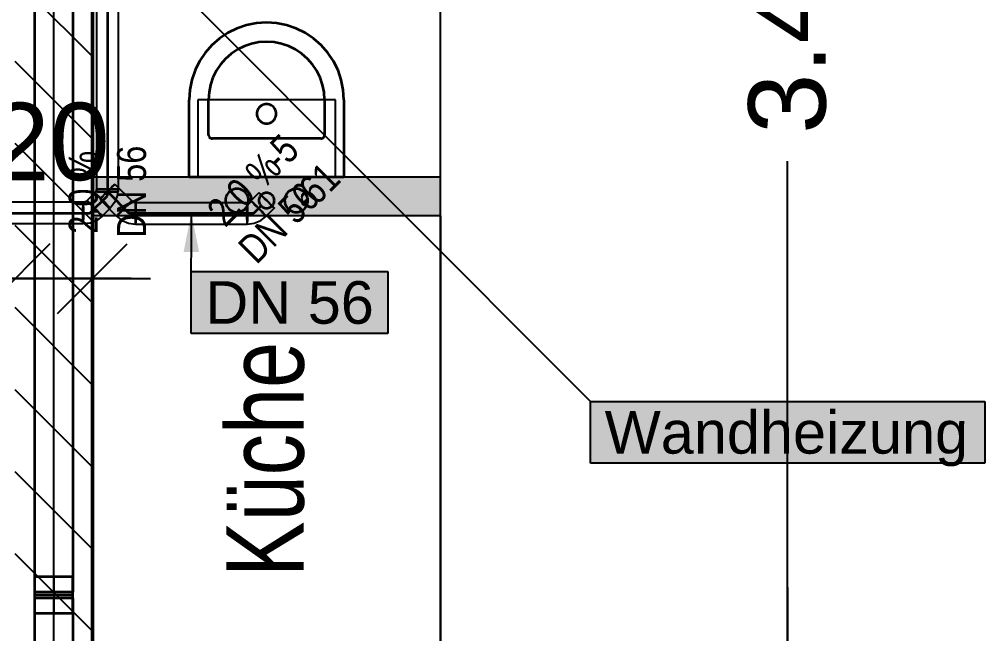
# Model space of a CAD drawing. Extents: x 0 to 756, y -25 to 420.
# Drawn here: x 256.82 to 306.74, y 34.13 to 65.88 of the extents above; entities that cross this region are included whole.
import ezdxf
from ezdxf.lldxf.tags import DXFTag

# ---------------------------------------------------------------- set-up
doc = ezdxf.new("R2010")
doc.units = 0
doc.layers.get('0').update_dxf_attribs({"lineweight": 25})
for name, color, linetype, lineweight in [('A_Innenwand', 7, 'Continuous', 25), ('ALLGEMEIN01', 7, 'Continuous', 13), ('ALLGEMEIN03', 7, 'Continuous', 25), ('DESIGN', 7, 'Continuous', 18), ('PFOSTEN__ST_TZEN', 7, 'Continuous', 13), ('Standard', 7, 'Continuous', 25), ('WAND_HOLZ_NICHT_TRAGEND', 7, 'Continuous', 13), ('X_Text', 7, 'Continuous', 25)]:
    doc.layers.add(name, color=color, linetype=linetype, lineweight=lineweight)
for name, color, linetype, lineweight, true_color in [('BOLZEN', 7, 'Continuous', 25, 0xcc0000), ('L_Fortluft', 7, 'Continuous', 35, 0x993300), ('S_Einrichtung', 7, 'Continuous', 35, 0x9dff9d), ('S_Kaltwasser', 3, 'Continuous', 35, 0x00ff00), ('S_Schmutzwasser', 7, 'Continuous', 35, 0x808040), ('S_Warmwasser', 1, 'fein_strichliert', 35, 0xff0000)]:
    doc.layers.add(name, color=color, linetype=linetype, lineweight=lineweight, true_color=true_color)
doc.styles.get("Standard").update_dxf_attribs({"font": 'arial.ttf'})
tags = doc.linetypes.add('fein_strichliert', pattern=[4, 1, -2, 1]).pattern_tags.tags
tags[8:9] = [DXFTag(74, 4), DXFTag(75, 0), DXFTag(340, '0'), DXFTag(46, 0.0), DXFTag(50, 0.0), DXFTag(44, 0.0), DXFTag(45, 0.0)]
tags[6:7] = [DXFTag(74, 4), DXFTag(75, 0), DXFTag(340, '0'), DXFTag(46, 0.0), DXFTag(50, 0.0), DXFTag(44, 0.0), DXFTag(45, 0.0)]
tags[4:5] = [DXFTag(74, 4), DXFTag(75, 0), DXFTag(340, '0'), DXFTag(46, 0.0), DXFTag(50, 0.0), DXFTag(44, 0.0), DXFTag(45, 0.0)]
tags = doc.linetypes.add('STRICHPUNKT2', pattern=[12.7, 6.35, -3.175, 0, -3.175]).pattern_tags.tags
tags[10:11] = [DXFTag(74, 4), DXFTag(75, 0), DXFTag(340, '0'), DXFTag(46, 0.0), DXFTag(50, 0.0), DXFTag(44, 0.0), DXFTag(45, 0.0)]
tags[8:9] = [DXFTag(74, 4), DXFTag(75, 0), DXFTag(340, '0'), DXFTag(46, 0.0), DXFTag(50, 0.0), DXFTag(44, 0.0), DXFTag(45, 0.0)]
tags[6:7] = [DXFTag(74, 4), DXFTag(75, 0), DXFTag(340, '0'), DXFTag(46, 0.0), DXFTag(50, 0.0), DXFTag(44, 0.0), DXFTag(45, 0.0)]
tags[4:5] = [DXFTag(74, 4), DXFTag(75, 0), DXFTag(340, '0'), DXFTag(46, 0.0), DXFTag(50, 0.0), DXFTag(44, 0.0), DXFTag(45, 0.0)]

# ---------------------------------------------------------------- blocks, each defined once
blk = doc.blocks.new('Referenz-A0T78P30OY')
at = {"layer": 'ALLGEMEIN01', "color": 0, "lineweight": -2}
for p, q in [((273.167, 61.721), (266.047, 61.721)), ((266.047, 61.721), (266.047, 57.721)), ((273.167, 57.721), (273.167, 61.721)), ((266.047, 57.721), (273.167, 57.721))]:
    blk.add_line(p, q, dxfattribs=at)
at = {"layer": 'ALLGEMEIN03', "color": 0, "lineweight": -2}
for p, q in [((278.607, 57.721), (260.607, 57.721)), ((278.605, 57.718), (278.607, 57.721)), ((260.607, 55.721), (260.604, 30.521)), ((260.604, 30.521), (260.607, 55.721)), ((278.607, 55.721), (260.607, 55.721)), ((278.604, 30.521), (278.607, 55.721)), ((278.607, 55.721), (278.604, 30.521))]:
    blk.add_line(p, q, dxfattribs=at)
at = {"layer": 'BOLZEN', "color": 0, "lineweight": -2}
for q in [(278.607, 66.386), (260.607, 55.721)]:
    blk.add_line((278.607, 55.721), q, dxfattribs=at)
at = {"layer": 'DESIGN', "color": 0, "lineweight": -2}
for points in [[(260.607, 55.721), (278.607, 55.721), (260.607, 57.721)], [(278.607, 55.721), (278.607, 57.721), (260.607, 57.721)], [(278.607, 57.721), (260.607, 57.721), (260.607, 57.721)]]:
    blk.add_solid(points, dxfattribs=at)
at = {"layer": 'Standard', "color": 0, "lineweight": -2}
for p, q in [((296.546, 30.521), (296.546, 58.56)), ((260.607, 49.482), (260.607, 55.482)), ((258.407, 54.282), (254.807, 50.682)), ((258.807, 50.682), (262.407, 54.282)), ((262.607, 52.482), (253.607, 52.482)), ((254.607, 52.482), (263.607, 52.482)), ((256.607, 52.482), (260.607, 52.482)), ((296.546, 36.521), (296.546, 27.521))]:
    blk.add_line(p, q, dxfattribs=at)
at = {"layer": 'WAND_HOLZ_NICHT_TRAGEND', "color": 0, "lineweight": 50}
for p, q in [((260.607, 30.521), (260.607, 117.078)), ((260.607, 117.078), (260.607, 30.521))]:
    blk.add_line(p, q, dxfattribs=at)
at = {"layer": 'PFOSTEN__ST_TZEN', "color": 0, "lineweight": -2, "insert": (267.531, 37.082), "char_height": 4, "attachment_point": 1, "rotation": 90}
blk.add_mtext('{\\W0.8;\\fPosterama Text Light;Küche}', dxfattribs=at)
at = {"layer": 'Standard', "color": 0, "lineweight": -2, "insert": (294.514, 59.967), "char_height": 4, "attachment_point": 1, "rotation": 90}
blk.add_mtext('{\\fArial;3.43}', dxfattribs=at)
at = {"layer": 'Standard', "color": 0, "lineweight": -2, "insert": (255.285, 61.57), "char_height": 4, "attachment_point": 1}
blk.add_mtext('{\\fArial;20}', dxfattribs=at)
blk = doc.blocks.new('Wand-A0T78P4SOY', base_point=(256.607, 30.521))
at = {"color": 0, "linetype": 'ByBlock', "lineweight": -2, "ltscale": 0.25}
blk.add_line((260.607, 30.521), (260.607, 117.078), dxfattribs=at)
at = {"color": 0, "lineweight": -2}
for p, q in [((260.607, 63.954), (256.607, 67.954)), ((260.607, 59.712), (256.607, 63.712)), ((260.607, 55.469), (256.607, 59.469)), ((260.607, 51.226), (256.607, 55.226)), ((260.607, 46.984), (256.607, 50.984)), ((260.607, 42.741), (256.607, 46.741)), ((260.607, 38.498), (256.607, 42.498)), ((260.607, 34.256), (256.607, 38.256))]:
    blk.add_line(p, q, dxfattribs=at)
blk = doc.blocks.new('Wickelfalzrohr-A0T78P6GOY', base_point=(257.607, 36.278))
at = {"color": 0, "linetype": 'ByBlock', "lineweight": -2, "ltscale": 0.35}
for p, q in [((257.607, 96.278), (257.607, 36.278)), ((258.193, 96.278), (257.607, 96.278)), ((259.021, 96.278), (258.193, 96.278)), ((259.607, 96.278), (259.021, 96.278)), ((259.607, 36.278), (259.607, 96.278)), ((258.193, 36.278), (257.607, 36.278)), ((259.021, 36.278), (258.193, 36.278)), ((259.607, 36.278), (259.021, 36.278))]:
    blk.add_line(p, q, dxfattribs=at)
at = {"color": 0, "linetype": 'STRICHPUNKT2', "lineweight": 25, "ltscale": 0.25}
blk.add_line((258.607, 36.278), (258.607, 96.278), dxfattribs=at)
blk = doc.blocks.new('Steckverbinder-A0T78P6IOY', base_point=(257.607, 35.178))
at = {"color": 0, "linetype": 'ByBlock', "lineweight": -2, "ltscale": 0.35}
for p, q in [((257.617, 37.078), (257.617, 35.178)), ((258.197, 37.078), (257.617, 37.078)), ((259.017, 37.078), (258.197, 37.078)), ((259.597, 37.078), (259.017, 37.078)), ((259.597, 35.178), (259.597, 37.078)), ((257.641, 36.128), (257.607, 36.128)), ((257.741, 36.128), (257.641, 36.128)), ((257.9, 36.128), (257.741, 36.128)), ((258.107, 36.128), (257.9, 36.128)), ((258.348, 36.128), (258.107, 36.128)), ((258.607, 36.128), (258.348, 36.128)), ((258.866, 36.128), (258.607, 36.128)), ((259.107, 36.128), (258.866, 36.128)), ((259.314, 36.128), (259.107, 36.128)), ((259.473, 36.128), (259.314, 36.128)), ((259.573, 36.128), (259.473, 36.128)), ((259.607, 36.128), (259.573, 36.128)), ((258.197, 35.178), (257.617, 35.178)), ((259.017, 35.178), (258.197, 35.178)), ((259.597, 35.178), (259.017, 35.178))]:
    blk.add_line(p, q, dxfattribs=at)
at = {"color": 0, "linetype": 'STRICHPUNKT2', "lineweight": 25, "ltscale": 0.25}
blk.add_line((258.607, 37.078), (258.607, 35.178), dxfattribs=at)
blk = doc.blocks.new('Wickelfalzrohr-A0T78P6KOY', base_point=(257.607, 19.781))
at = {"color": 0, "linetype": 'ByBlock', "lineweight": -2, "ltscale": 0.35}
for p, q in [((257.607, 35.978), (257.607, 19.781)), ((258.193, 35.978), (257.607, 35.978)), ((259.021, 35.978), (258.193, 35.978)), ((259.607, 35.978), (259.021, 35.978)), ((259.607, 19.781), (259.607, 35.978)), ((258.193, 19.781), (257.607, 19.781)), ((259.021, 19.781), (258.193, 19.781)), ((259.607, 19.781), (259.021, 19.781))]:
    blk.add_line(p, q, dxfattribs=at)
at = {"color": 0, "linetype": 'STRICHPUNKT2', "lineweight": 25, "ltscale": 0.25}
blk.add_line((258.607, 19.781), (258.607, 35.978), dxfattribs=at)
blk = doc.blocks.new('Waschtisch-A0T78PACOY', base_point=(265.607, 57.721))
at = {"color": 0, "linetype": 'ByBlock', "lineweight": -2, "ltscale": 0.35}
for p, q in [((268.076, 65.416), (267.607, 65.185)), ((268.572, 65.584), (268.076, 65.416)), ((269.085, 65.686), (268.572, 65.584)), ((269.607, 65.721), (269.085, 65.686)), ((270.129, 65.686), (269.607, 65.721)), ((270.642, 65.584), (270.129, 65.686)), ((271.138, 65.416), (270.642, 65.584)), ((271.607, 65.185), (271.138, 65.416)), ((267.172, 64.894), (266.779, 64.549)), ((267.607, 65.185), (267.172, 64.894)), ((272.042, 64.894), (271.607, 65.185)), ((272.436, 64.549), (272.042, 64.894)), ((266.779, 64.549), (266.434, 64.156)), ((268.459, 64.492), (268.107, 64.319)), ((268.831, 64.618), (268.459, 64.492)), ((269.216, 64.695), (268.831, 64.618)), ((269.607, 64.721), (269.216, 64.695)), ((269.999, 64.695), (269.607, 64.721)), ((270.384, 64.618), (269.999, 64.695)), ((270.755, 64.492), (270.384, 64.618)), ((271.107, 64.319), (270.755, 64.492)), ((272.781, 64.156), (272.436, 64.549)), ((266.434, 64.156), (266.143, 63.721)), ((267.781, 64.101), (267.486, 63.842)), ((268.107, 64.319), (267.781, 64.101)), ((271.433, 64.101), (271.107, 64.319)), ((271.729, 63.842), (271.433, 64.101)), ((273.071, 63.721), (272.781, 64.156)), ((266.143, 63.721), (265.912, 63.251)), ((267.227, 63.547), (267.009, 63.221)), ((267.486, 63.842), (267.227, 63.547)), ((271.987, 63.547), (271.729, 63.842)), ((272.205, 63.221), (271.987, 63.547)), ((273.303, 63.251), (273.071, 63.721)), ((265.912, 63.251), (265.743, 62.756)), ((267.009, 63.221), (266.836, 62.869)), ((272.379, 62.869), (272.205, 63.221)), ((273.471, 62.756), (273.303, 63.251)), ((265.743, 62.756), (265.641, 62.243)), ((266.709, 62.497), (266.633, 62.112)), ((266.836, 62.869), (266.709, 62.497)), ((272.505, 62.497), (272.379, 62.869)), ((272.582, 62.112), (272.505, 62.497)), ((273.573, 62.243), (273.471, 62.756)), ((265.641, 62.243), (265.607, 61.721)), ((266.633, 62.112), (266.607, 61.721)), ((272.607, 61.721), (272.582, 62.112)), ((273.607, 61.721), (273.573, 62.243)), ((265.607, 57.721), (265.607, 61.721)), ((266.607, 59.921), (266.607, 61.721)), ((269.303, 61.397), (269.254, 61.354)), ((269.357, 61.434), (269.303, 61.397)), ((269.416, 61.463), (269.357, 61.434)), ((269.478, 61.484), (269.416, 61.463)), ((269.542, 61.496), (269.478, 61.484)), ((269.607, 61.501), (269.542, 61.496)), ((269.672, 61.496), (269.607, 61.501)), ((269.737, 61.484), (269.672, 61.496)), ((269.799, 61.463), (269.737, 61.484)), ((269.857, 61.434), (269.799, 61.463)), ((269.912, 61.397), (269.857, 61.434)), ((269.961, 61.354), (269.912, 61.397)), ((272.607, 61.721), (272.607, 59.921)), ((273.607, 61.721), (273.607, 57.721)), ((269.111, 61.066), (269.107, 61.001)), ((269.107, 61.001), (269.111, 60.935)), ((269.124, 61.13), (269.111, 61.066)), ((269.111, 60.935), (269.124, 60.871)), ((269.145, 61.192), (269.124, 61.13)), ((269.174, 61.251), (269.145, 61.192)), ((269.211, 61.305), (269.174, 61.251)), ((269.254, 61.354), (269.211, 61.305)), ((270.004, 61.305), (269.961, 61.354)), ((270.04, 61.251), (270.004, 61.305)), ((270.069, 61.192), (270.04, 61.251)), ((270.09, 61.13), (270.069, 61.192)), ((270.103, 61.066), (270.09, 61.13)), ((270.09, 60.871), (270.103, 60.935)), ((270.107, 61.001), (270.103, 61.066)), ((270.103, 60.935), (270.107, 61.001)), ((269.124, 60.871), (269.145, 60.809)), ((269.145, 60.809), (269.174, 60.751)), ((269.174, 60.751), (269.211, 60.696)), ((269.211, 60.696), (269.254, 60.647)), ((269.254, 60.647), (269.303, 60.604)), ((269.303, 60.604), (269.357, 60.568)), ((269.357, 60.568), (269.416, 60.539)), ((269.416, 60.539), (269.478, 60.518)), ((269.478, 60.518), (269.542, 60.505)), ((269.542, 60.505), (269.607, 60.501)), ((269.607, 60.501), (269.672, 60.505)), ((269.672, 60.505), (269.737, 60.518)), ((269.737, 60.518), (269.799, 60.539)), ((269.799, 60.539), (269.857, 60.568)), ((269.857, 60.568), (269.912, 60.604)), ((269.912, 60.604), (269.961, 60.647)), ((269.961, 60.647), (270.004, 60.696)), ((270.004, 60.696), (270.04, 60.751)), ((270.04, 60.751), (270.069, 60.809)), ((270.069, 60.809), (270.09, 60.871)), ((266.607, 59.921), (266.609, 59.895)), ((272.605, 59.895), (272.607, 59.921)), ((266.609, 59.895), (266.614, 59.869)), ((266.614, 59.869), (266.622, 59.844)), ((266.622, 59.844), (266.634, 59.821)), ((266.634, 59.821), (266.649, 59.799)), ((266.649, 59.799), (266.666, 59.779)), ((266.666, 59.779), (266.685, 59.762)), ((266.685, 59.762), (266.707, 59.747)), ((266.707, 59.747), (266.731, 59.736)), ((266.731, 59.736), (266.755, 59.727)), ((266.755, 59.727), (266.781, 59.722)), ((266.781, 59.722), (266.807, 59.721)), ((272.407, 59.721), (266.807, 59.721)), ((272.407, 59.721), (272.433, 59.722)), ((272.433, 59.722), (272.459, 59.727)), ((272.459, 59.727), (272.484, 59.736)), ((272.484, 59.736), (272.507, 59.747)), ((272.507, 59.747), (272.529, 59.762)), ((272.529, 59.762), (272.549, 59.779)), ((272.549, 59.779), (272.566, 59.799)), ((272.566, 59.799), (272.58, 59.821)), ((272.58, 59.821), (272.592, 59.844)), ((272.592, 59.844), (272.6, 59.869)), ((272.6, 59.869), (272.605, 59.895)), ((273.607, 57.721), (265.607, 57.721))]:
    blk.add_line(p, q, dxfattribs=at)
blk = doc.blocks.new('Anschluss-Element-A0T78PAEOY', base_point=(267.48, 55.921))
at = {"color": 0, "lineweight": -2}
for p, q in [((267.656, 56.945), (267.604, 56.886)), ((267.715, 56.997), (267.656, 56.945)), ((267.78, 57.04), (267.715, 56.997)), ((267.85, 57.075), (267.78, 57.04)), ((267.925, 57.1), (267.85, 57.075)), ((268.002, 57.115), (267.925, 57.1)), ((268.08, 57.121), (268.002, 57.115)), ((268.158, 57.115), (268.08, 57.121)), ((268.235, 57.1), (268.158, 57.115)), ((268.31, 57.075), (268.235, 57.1)), ((268.38, 57.04), (268.31, 57.075)), ((268.445, 56.997), (268.38, 57.04)), ((268.504, 56.945), (268.445, 56.997)), ((268.556, 56.886), (268.504, 56.945)), ((267.485, 56.599), (267.48, 56.521)), ((267.48, 56.521), (267.485, 56.442)), ((267.5, 56.676), (267.485, 56.599)), ((267.485, 56.442), (267.5, 56.365)), ((267.526, 56.75), (267.5, 56.676)), ((267.56, 56.821), (267.526, 56.75)), ((267.604, 56.886), (267.56, 56.821)), ((268.6, 56.821), (268.556, 56.886)), ((268.634, 56.75), (268.6, 56.821)), ((268.66, 56.676), (268.634, 56.75)), ((268.675, 56.599), (268.66, 56.676)), ((268.66, 56.365), (268.675, 56.442)), ((268.68, 56.521), (268.675, 56.599)), ((268.675, 56.442), (268.68, 56.521)), ((267.5, 56.365), (267.526, 56.291)), ((267.526, 56.291), (267.56, 56.221)), ((267.56, 56.221), (267.604, 56.155)), ((267.604, 56.155), (267.656, 56.096)), ((267.656, 56.096), (267.715, 56.045)), ((267.715, 56.045), (267.78, 56.001)), ((267.78, 56.001), (267.85, 55.966)), ((267.85, 55.966), (267.925, 55.941)), ((267.925, 55.941), (268.002, 55.926)), ((268.002, 55.926), (268.08, 55.921)), ((268.08, 55.921), (268.158, 55.926)), ((268.158, 55.926), (268.235, 55.941)), ((268.235, 55.941), (268.31, 55.966)), ((268.31, 55.966), (268.38, 56.001)), ((268.38, 56.001), (268.445, 56.045)), ((268.445, 56.045), (268.504, 56.096)), ((268.504, 56.096), (268.556, 56.155)), ((268.556, 56.155), (268.6, 56.221)), ((268.6, 56.221), (268.634, 56.291)), ((268.634, 56.291), (268.66, 56.365))]:
    blk.add_line(p, q, dxfattribs=at)
blk = doc.blocks.new('Anschluss-Element-A0T78PAGOY', base_point=(270.54, 55.921))
at = {"color": 0, "linetype": 'Continuous', "lineweight": -2, "ltscale": 0.35}
for p, q in [((270.716, 56.945), (270.664, 56.886)), ((270.775, 56.997), (270.716, 56.945)), ((270.84, 57.04), (270.775, 56.997)), ((270.91, 57.075), (270.84, 57.04)), ((270.985, 57.1), (270.91, 57.075)), ((271.062, 57.115), (270.985, 57.1)), ((271.14, 57.121), (271.062, 57.115)), ((271.218, 57.115), (271.14, 57.121)), ((271.295, 57.1), (271.218, 57.115)), ((271.37, 57.075), (271.295, 57.1)), ((271.44, 57.04), (271.37, 57.075)), ((271.505, 56.997), (271.44, 57.04)), ((271.564, 56.945), (271.505, 56.997)), ((271.616, 56.886), (271.564, 56.945)), ((270.545, 56.599), (270.54, 56.521)), ((270.54, 56.521), (270.545, 56.442)), ((270.56, 56.676), (270.545, 56.599)), ((270.545, 56.442), (270.56, 56.365)), ((270.586, 56.75), (270.56, 56.676)), ((270.62, 56.821), (270.586, 56.75)), ((270.664, 56.886), (270.62, 56.821)), ((271.66, 56.821), (271.616, 56.886)), ((271.694, 56.75), (271.66, 56.821)), ((271.72, 56.676), (271.694, 56.75)), ((271.735, 56.599), (271.72, 56.676)), ((271.72, 56.365), (271.735, 56.442)), ((271.74, 56.521), (271.735, 56.599)), ((271.735, 56.442), (271.74, 56.521)), ((270.56, 56.365), (270.586, 56.291)), ((270.586, 56.291), (270.62, 56.221)), ((270.62, 56.221), (270.664, 56.155)), ((270.664, 56.155), (270.716, 56.096)), ((270.716, 56.096), (270.775, 56.045)), ((270.775, 56.045), (270.84, 56.001)), ((270.84, 56.001), (270.91, 55.966)), ((270.91, 55.966), (270.985, 55.941)), ((270.985, 55.941), (271.062, 55.926)), ((271.062, 55.926), (271.14, 55.921)), ((271.14, 55.921), (271.218, 55.926)), ((271.218, 55.926), (271.295, 55.941)), ((271.295, 55.941), (271.37, 55.966)), ((271.37, 55.966), (271.44, 56.001)), ((271.44, 56.001), (271.505, 56.045)), ((271.505, 56.045), (271.564, 56.096)), ((271.564, 56.096), (271.616, 56.155)), ((271.616, 56.155), (271.66, 56.221)), ((271.66, 56.221), (271.694, 56.291)), ((271.694, 56.291), (271.72, 56.365))]:
    blk.add_line(p, q, dxfattribs=at)
blk = doc.blocks.new('Anschluss-Element-A0T78PAIOY', base_point=(269.21, 56.121))
at = {"color": 0, "lineweight": -2}
for p, q in [((269.506, 56.907), (269.457, 56.89)), ((269.558, 56.917), (269.506, 56.907)), ((269.61, 56.921), (269.558, 56.917)), ((269.662, 56.917), (269.61, 56.921)), ((269.714, 56.907), (269.662, 56.917)), ((269.763, 56.89), (269.714, 56.907)), ((269.213, 56.573), (269.21, 56.521)), ((269.21, 56.521), (269.213, 56.468)), ((269.224, 56.624), (269.213, 56.573)), ((269.213, 56.468), (269.224, 56.417)), ((269.24, 56.674), (269.224, 56.624)), ((269.224, 56.417), (269.24, 56.368)), ((269.264, 56.721), (269.24, 56.674)), ((269.293, 56.764), (269.264, 56.721)), ((269.327, 56.803), (269.293, 56.764)), ((269.366, 56.838), (269.327, 56.803)), ((269.41, 56.867), (269.366, 56.838)), ((269.457, 56.89), (269.41, 56.867)), ((269.81, 56.867), (269.763, 56.89)), ((269.854, 56.838), (269.81, 56.867)), ((269.893, 56.803), (269.854, 56.838)), ((269.927, 56.764), (269.893, 56.803)), ((269.956, 56.721), (269.927, 56.764)), ((269.98, 56.674), (269.956, 56.721)), ((269.996, 56.624), (269.98, 56.674)), ((269.98, 56.368), (269.996, 56.417)), ((270.007, 56.573), (269.996, 56.624)), ((269.996, 56.417), (270.007, 56.468)), ((270.01, 56.521), (270.007, 56.573)), ((270.007, 56.468), (270.01, 56.521)), ((269.24, 56.368), (269.264, 56.321)), ((269.264, 56.321), (269.293, 56.277)), ((269.293, 56.277), (269.327, 56.238)), ((269.327, 56.238), (269.366, 56.203)), ((269.366, 56.203), (269.41, 56.174)), ((269.41, 56.174), (269.457, 56.151)), ((269.457, 56.151), (269.506, 56.134)), ((269.506, 56.134), (269.558, 56.124)), ((269.558, 56.124), (269.61, 56.121)), ((269.61, 56.121), (269.662, 56.124)), ((269.662, 56.124), (269.714, 56.134)), ((269.714, 56.134), (269.763, 56.151)), ((269.763, 56.151), (269.81, 56.174)), ((269.81, 56.174), (269.854, 56.203)), ((269.854, 56.203), (269.893, 56.238)), ((269.893, 56.238), (269.927, 56.277)), ((269.927, 56.277), (269.956, 56.321)), ((269.956, 56.321), (269.98, 56.368))]:
    blk.add_line(p, q, dxfattribs=at)
blk = doc.blocks.new('Bauteilbeschriftung-A0T78PC2OY', base_point=(261.813, 42.94))
at = {"color": 0, "linetype": 'ByBlock', "lineweight": -2, "ltscale": 0.25}
blk.add_line((286.356, 46.14), (261.813, 70.711), dxfattribs=at)
at = {"color": 0, "lineweight": -2}
for p, q in [((286.356, 46.14), (306.737, 46.14)), ((286.356, 42.94), (286.356, 46.14)), ((306.737, 46.14), (306.737, 42.94)), ((306.737, 42.94), (286.356, 42.94))]:
    blk.add_line(p, q, dxfattribs=at)
at = {"color": 0, "linetype": 'ByBlock', "lineweight": -2, "ltscale": 0.25}
for points in [[(263.51, 69.579), (262.567, 69.579), (261.813, 70.711)], [(262.944, 69.014), (263.51, 69.579), (262.567, 69.579)]]:
    blk.add_solid(points, dxfattribs=at)
at = {"color": 7, "linetype": 'ByBlock', "lineweight": -2, "ltscale": 0.25, "true_color": 0xffffff}
for points in [[(286.356, 42.94), (306.737, 42.94), (286.356, 46.14)], [(306.737, 42.94), (286.356, 46.14), (306.737, 46.14)]]:
    blk.add_solid(points, dxfattribs=at)
at = {"color": 0, "linetype": 'ByBlock', "lineweight": -2, "ltscale": 0.25, "insert": (287.089, 45.64), "char_height": 2.2, "attachment_point": 1}
blk.add_mtext('{\\fArial;Wandheizung}', dxfattribs=at)
blk = doc.blocks.new('Abwasserleitung-A0T78PDIOY', base_point=(247.893, 55.868))
at = {"color": 0, "linetype": 'ByBlock', "lineweight": -2, "ltscale": 0.35}
for p, q in [((261.376, 56.77), (261.376, 56.977)), ((260.474, 55.868), (261.376, 56.77)), ((247.893, 56.238), (248.263, 55.868)), ((248.263, 55.868), (260.474, 55.868))]:
    blk.add_line(p, q, dxfattribs=at)
blk = doc.blocks.new('Abwasserleitung-A0T78PDMOY', base_point=(261.376, 55.864))
at = {"color": 0, "linetype": 'ByBlock', "lineweight": -2, "ltscale": 0.35}
for p, q in [((261.376, 56.977), (262.488, 55.864)), ((268.953, 55.864), (269.327, 56.238)), ((262.488, 55.864), (268.953, 55.864))]:
    blk.add_line(p, q, dxfattribs=at)
blk = doc.blocks.new('Bauteilbeschriftung-A0T78PDOOY', base_point=(265.317, 49.651))
at = {"color": 0, "linetype": 'ByBlock', "lineweight": -2, "ltscale": 0.25}
blk.add_line((265.712, 51.251), (265.721, 55.864), dxfattribs=at)
at = {"color": 0, "lineweight": -2}
for p, q in [((265.712, 52.851), (275.88, 52.851)), ((265.712, 49.651), (265.712, 52.851)), ((275.88, 52.851), (275.88, 49.651)), ((275.88, 49.651), (265.712, 49.651))]:
    blk.add_line(p, q, dxfattribs=at)
at = {"color": 0, "linetype": 'ByBlock', "lineweight": -2, "ltscale": 0.25}
for points in [[(266.117, 53.865), (265.317, 53.865), (265.721, 55.864)], [(266.117, 53.863), (266.117, 53.865), (265.317, 53.865)]]:
    blk.add_solid(points, dxfattribs=at)
at = {"color": 7, "linetype": 'ByBlock', "lineweight": -2, "ltscale": 0.25, "true_color": 0xffffff}
for points in [[(265.712, 49.651), (275.88, 49.651), (265.712, 52.851)], [(275.88, 49.651), (265.712, 52.851), (275.88, 52.851)]]:
    blk.add_solid(points, dxfattribs=at)
at = {"color": 0, "linetype": 'ByBlock', "lineweight": -2, "ltscale": 0.25, "insert": (266.445, 52.351), "char_height": 2.2, "attachment_point": 1}
blk.add_mtext('{\\fArial;DN 56}', dxfattribs=at)
blk = doc.blocks.new('Distributor Abwasserleitung-A0T78PDQOY', base_point=(261.283, 56.779))
at = {"color": 0, "lineweight": 13}
blk.add_line((261.376, 56.977), (261.376, 56.977), dxfattribs=at)
blk = doc.blocks.new('Abwasserleitung-A0T78PDWOY', base_point=(261.376, 56.977))
at = {"color": 0, "linetype": 'ByBlock', "lineweight": -2, "ltscale": 0.35}
blk.add_line((261.376, 98.829), (261.376, 56.977), dxfattribs=at)
blk = doc.blocks.new('Abwasser Schnellansicht-A0T78PEAOY', base_point=(242.994, 53.172))
at = {"color": 0, "linetype": 'ByBlock', "lineweight": -2, "ltscale": 0.25}
for p, q in [((260.816, 98.829), (260.816, 56.977)), ((261.936, 98.829), (261.936, 56.977)), ((260.734, 56.92), (260.324, 56.51)), ((260.778, 56.978), (260.734, 56.92)), ((260.734, 56.92), (260.748, 56.909)), ((260.746, 56.903), (260.734, 56.92)), ((260.734, 56.92), (260.745, 56.904)), ((260.749, 56.908), (260.734, 56.92)), ((260.745, 56.904), (260.783, 56.863)), ((260.785, 56.861), (260.746, 56.903)), ((260.748, 56.909), (260.789, 56.872)), ((260.791, 56.871), (260.749, 56.908)), ((260.806, 57.045), (260.778, 56.978)), ((260.816, 57.118), (260.806, 57.045)), ((260.816, 57.118), (260.836, 57.121)), ((260.834, 57.115), (260.816, 57.118)), ((260.835, 56.98), (260.816, 56.977)), ((260.816, 56.977), (260.835, 56.974)), ((260.888, 57.112), (260.834, 57.115)), ((260.891, 56.982), (260.835, 56.98)), ((260.835, 56.974), (260.891, 56.971)), ((260.836, 57.121), (260.893, 57.123)), ((260.976, 57.11), (260.888, 57.112)), ((260.98, 56.985), (260.891, 56.982)), ((260.891, 56.971), (260.98, 56.969)), ((260.893, 57.123), (260.983, 57.126)), ((261.092, 57.108), (260.976, 57.11)), ((261.096, 56.986), (260.98, 56.985)), ((260.98, 56.969), (261.096, 56.967)), ((260.983, 57.126), (261.1, 57.127)), ((261.226, 57.107), (261.092, 57.108)), ((261.231, 56.988), (261.096, 56.986)), ((261.096, 56.967), (261.231, 56.966)), ((261.1, 57.127), (261.235, 57.128)), ((261.371, 57.106), (261.226, 57.107)), ((261.376, 56.988), (261.231, 56.988)), ((261.231, 56.966), (261.376, 56.966)), ((261.235, 57.128), (261.38, 57.129)), ((261.368, 56.985), (261.266, 56.882)), ((261.281, 56.867), (261.384, 56.969)), ((261.471, 57.087), (261.368, 56.985)), ((261.516, 57.107), (261.371, 57.106)), ((261.521, 56.988), (261.376, 56.988)), ((261.376, 56.966), (261.521, 56.966)), ((261.38, 57.129), (261.525, 57.128)), ((261.384, 56.969), (261.486, 57.072)), ((261.567, 57.182), (261.471, 57.087)), ((261.486, 57.072), (261.581, 57.168)), ((261.652, 57.108), (261.516, 57.107)), ((261.656, 56.986), (261.521, 56.988)), ((261.521, 56.966), (261.656, 56.967)), ((261.525, 57.128), (261.66, 57.127)), ((261.65, 57.262), (261.567, 57.182)), ((261.581, 57.168), (261.661, 57.251)), ((261.715, 57.324), (261.65, 57.262)), ((261.768, 57.11), (261.652, 57.108)), ((261.772, 56.985), (261.656, 56.986)), ((261.656, 56.967), (261.772, 56.969)), ((261.66, 57.127), (261.775, 57.125)), ((261.661, 57.251), (261.723, 57.316)), ((261.756, 57.361), (261.715, 57.324)), ((261.723, 57.316), (261.76, 57.357)), ((261.772, 57.373), (261.756, 57.361)), ((261.76, 57.357), (261.772, 57.373)), ((261.858, 57.112), (261.768, 57.11)), ((261.772, 57.373), (262.638, 56.506)), ((261.861, 56.982), (261.772, 56.985)), ((261.772, 56.969), (261.861, 56.971)), ((261.775, 57.125), (261.863, 57.123)), ((261.915, 57.115), (261.858, 57.112)), ((261.917, 56.98), (261.861, 56.982)), ((261.861, 56.971), (261.917, 56.974)), ((261.863, 57.123), (261.918, 57.12)), ((261.936, 57.118), (261.888, 56.755)), ((261.936, 57.118), (261.915, 57.115)), ((261.936, 56.977), (261.917, 56.98)), ((261.917, 56.974), (261.936, 56.977)), ((261.918, 57.12), (261.936, 57.118)), ((269.214, 56.917), (268.803, 56.506)), ((269.214, 56.917), (269.23, 56.905)), ((269.225, 56.901), (269.214, 56.917)), ((269.263, 56.86), (269.225, 56.901)), ((269.23, 56.905), (269.271, 56.868)), ((260.126, 56.428), (248.61, 56.428)), ((260.123, 56.409), (260.12, 56.353)), ((260.12, 56.351), (260.123, 56.408)), ((260.123, 56.408), (260.126, 56.428)), ((260.126, 56.428), (260.123, 56.409)), ((260.198, 56.437), (260.126, 56.428)), ((260.126, 56.428), (260.129, 56.41)), ((260.129, 56.409), (260.126, 56.428)), ((260.129, 56.41), (260.132, 56.355)), ((260.132, 56.353), (260.129, 56.409)), ((260.266, 56.465), (260.198, 56.437)), ((260.324, 56.51), (260.266, 56.465)), ((260.324, 56.51), (260.34, 56.498)), ((260.334, 56.495), (260.324, 56.51)), ((260.324, 56.51), (260.335, 56.494)), ((260.339, 56.498), (260.324, 56.51)), ((260.371, 56.455), (260.334, 56.495)), ((260.335, 56.494), (260.373, 56.453)), ((260.381, 56.461), (260.339, 56.498)), ((260.34, 56.498), (260.382, 56.459)), ((260.432, 56.391), (260.371, 56.455)), ((260.373, 56.453), (260.434, 56.388)), ((260.445, 56.399), (260.381, 56.461)), ((260.382, 56.459), (260.448, 56.397)), ((260.783, 56.863), (260.844, 56.798)), ((260.846, 56.796), (260.785, 56.861)), ((260.789, 56.872), (260.853, 56.812)), ((260.855, 56.81), (260.791, 56.871)), ((260.844, 56.798), (260.925, 56.715)), ((260.928, 56.712), (260.846, 56.796)), ((260.853, 56.812), (260.936, 56.732)), ((260.939, 56.729), (260.855, 56.81)), ((260.925, 56.715), (261.02, 56.619)), ((261.023, 56.616), (260.928, 56.712)), ((260.936, 56.732), (261.032, 56.637)), ((261.035, 56.634), (260.939, 56.729)), ((260.991, 56.596), (260.98, 56.581)), ((260.98, 56.581), (260.995, 56.592)), ((260.98, 56.581), (261.847, 55.714)), ((261.029, 56.638), (260.991, 56.596)), ((260.995, 56.592), (261.037, 56.63)), ((261.02, 56.619), (261.122, 56.516)), ((261.125, 56.513), (261.023, 56.616)), ((261.09, 56.702), (261.029, 56.638)), ((261.032, 56.637), (261.134, 56.535)), ((261.138, 56.532), (261.035, 56.634)), ((261.037, 56.63), (261.101, 56.691)), ((261.171, 56.786), (261.09, 56.702)), ((261.101, 56.691), (261.185, 56.772)), ((261.122, 56.516), (261.225, 56.414)), ((261.228, 56.411), (261.125, 56.513)), ((261.134, 56.535), (261.237, 56.432)), ((261.24, 56.429), (261.138, 56.532)), ((261.266, 56.882), (261.171, 56.786)), ((261.185, 56.772), (261.281, 56.867)), ((261.225, 56.414), (261.321, 56.319)), ((261.324, 56.316), (261.228, 56.411)), ((261.237, 56.432), (261.332, 56.336)), ((261.335, 56.333), (261.24, 56.429)), ((261.748, 56.418), (261.526, 56.128)), ((261.888, 56.755), (261.748, 56.418)), ((262.515, 56.393), (262.58, 56.455)), ((262.581, 56.457), (262.517, 56.396)), ((262.528, 56.384), (262.589, 56.449)), ((262.591, 56.451), (262.53, 56.387)), ((262.58, 56.455), (262.622, 56.494)), ((262.623, 56.494), (262.581, 56.457)), ((262.589, 56.449), (262.627, 56.49)), ((262.628, 56.491), (262.591, 56.451)), ((262.622, 56.494), (262.638, 56.506)), ((262.638, 56.506), (262.623, 56.494)), ((262.627, 56.49), (262.638, 56.506)), ((262.638, 56.506), (262.628, 56.491)), ((262.638, 56.506), (262.696, 56.461)), ((262.696, 56.461), (262.764, 56.434)), ((262.764, 56.434), (262.836, 56.424)), ((262.831, 56.351), (262.833, 56.406)), ((262.833, 56.405), (262.831, 56.349)), ((262.833, 56.406), (262.836, 56.424)), ((262.836, 56.424), (262.833, 56.405)), ((262.836, 56.424), (262.839, 56.404)), ((262.839, 56.405), (262.836, 56.424)), ((262.836, 56.424), (268.606, 56.424)), ((262.842, 56.349), (262.839, 56.405)), ((262.839, 56.404), (262.842, 56.347)), ((268.603, 56.405), (268.6, 56.349)), ((268.6, 56.347), (268.603, 56.404)), ((268.603, 56.404), (268.606, 56.424)), ((268.606, 56.424), (268.603, 56.405)), ((268.606, 56.424), (268.678, 56.434)), ((268.606, 56.424), (268.608, 56.406)), ((268.608, 56.405), (268.606, 56.424)), ((268.608, 56.406), (268.611, 56.351)), ((268.611, 56.349), (268.608, 56.405)), ((268.678, 56.434), (268.745, 56.461)), ((268.745, 56.461), (268.803, 56.506)), ((268.803, 56.506), (268.82, 56.494)), ((268.814, 56.491), (268.803, 56.506)), ((268.803, 56.506), (268.819, 56.494)), ((268.815, 56.49), (268.803, 56.506)), ((268.851, 56.451), (268.814, 56.491)), ((268.852, 56.449), (268.815, 56.49)), ((268.819, 56.494), (268.86, 56.457)), ((268.82, 56.494), (268.862, 56.455)), ((268.911, 56.387), (268.851, 56.451)), ((268.914, 56.384), (268.852, 56.449)), ((268.86, 56.457), (268.925, 56.396)), ((268.862, 56.455), (268.927, 56.393)), ((269.324, 56.795), (269.263, 56.86)), ((269.271, 56.868), (269.336, 56.806)), ((269.405, 56.712), (269.324, 56.795)), ((269.336, 56.806), (269.419, 56.725)), ((269.5, 56.615), (269.405, 56.712)), ((269.419, 56.725), (269.515, 56.631)), ((269.602, 56.513), (269.5, 56.615)), ((269.515, 56.631), (269.618, 56.529)), ((269.705, 56.41), (269.602, 56.513)), ((269.618, 56.529), (269.72, 56.426)), ((269.801, 56.316), (269.705, 56.41)), ((269.72, 56.426), (269.815, 56.329)), ((260.116, 56.148), (260.115, 56.013)), ((260.115, 56.008), (260.116, 56.144)), ((260.115, 56.013), (260.115, 55.868)), ((260.115, 55.863), (260.115, 56.008)), ((260.118, 56.264), (260.116, 56.148)), ((260.116, 56.144), (260.118, 56.261)), ((260.12, 56.353), (260.118, 56.264)), ((260.118, 56.261), (260.12, 56.351)), ((260.132, 56.355), (260.134, 56.267)), ((260.134, 56.264), (260.132, 56.353)), ((260.134, 56.267), (260.136, 56.152)), ((260.136, 56.148), (260.134, 56.264)), ((260.136, 56.152), (260.137, 56.017)), ((260.137, 56.013), (260.136, 56.148)), ((260.137, 56.017), (260.137, 55.873)), ((260.137, 55.868), (260.137, 56.013)), ((260.512, 56.308), (260.432, 56.391)), ((260.434, 56.388), (260.515, 56.305)), ((260.529, 56.319), (260.445, 56.399)), ((260.448, 56.397), (260.531, 56.316)), ((260.606, 56.212), (260.512, 56.308)), ((260.515, 56.305), (260.61, 56.209)), ((260.625, 56.224), (260.529, 56.319)), ((260.531, 56.316), (260.628, 56.221)), ((260.709, 56.109), (260.606, 56.212)), ((260.61, 56.209), (260.712, 56.106)), ((260.728, 56.122), (260.625, 56.224)), ((260.628, 56.221), (260.731, 56.118)), ((260.811, 56.007), (260.709, 56.109)), ((260.712, 56.106), (260.815, 56.004)), ((260.83, 56.019), (260.728, 56.122)), ((260.731, 56.118), (260.833, 56.016)), ((260.908, 55.912), (260.811, 56.007)), ((260.815, 56.004), (260.911, 55.909)), ((260.925, 55.923), (260.83, 56.019)), ((260.833, 56.016), (260.927, 55.92)), ((260.992, 55.831), (260.908, 55.912)), ((260.911, 55.909), (260.994, 55.828)), ((261.005, 55.839), (260.925, 55.923)), ((260.927, 55.92), (261.008, 55.837)), ((261.526, 56.128), (261.116, 55.718)), ((261.321, 56.319), (261.404, 56.238)), ((261.407, 56.236), (261.324, 56.316)), ((261.332, 56.336), (261.413, 56.252)), ((261.415, 56.25), (261.335, 56.333)), ((261.404, 56.238), (261.469, 56.177)), ((261.47, 56.175), (261.407, 56.236)), ((261.413, 56.252), (261.475, 56.187)), ((261.477, 56.185), (261.415, 56.25)), ((261.469, 56.177), (261.51, 56.139)), ((261.511, 56.139), (261.47, 56.175)), ((261.475, 56.187), (261.514, 56.144)), ((261.514, 56.143), (261.477, 56.185)), ((261.51, 56.139), (261.526, 56.128)), ((261.526, 56.128), (261.511, 56.139)), ((261.514, 56.144), (261.526, 56.128)), ((261.526, 56.128), (261.514, 56.143)), ((261.955, 55.833), (262.035, 55.916)), ((262.038, 55.919), (261.957, 55.836)), ((261.968, 55.824), (262.051, 55.905)), ((262.054, 55.908), (261.97, 55.827)), ((262.035, 55.916), (262.129, 56.012)), ((262.132, 56.015), (262.038, 55.919)), ((262.051, 55.905), (262.148, 56)), ((262.151, 56.003), (262.054, 55.908)), ((262.129, 56.012), (262.231, 56.115)), ((262.235, 56.118), (262.132, 56.015)), ((262.148, 56), (262.25, 56.102)), ((262.254, 56.105), (262.151, 56.003)), ((262.231, 56.115), (262.334, 56.217)), ((262.337, 56.22), (262.235, 56.118)), ((262.25, 56.102), (262.353, 56.205)), ((262.356, 56.208), (262.254, 56.105)), ((262.334, 56.217), (262.431, 56.312)), ((262.434, 56.315), (262.337, 56.22)), ((262.353, 56.205), (262.447, 56.301)), ((262.45, 56.304), (262.356, 56.208)), ((262.431, 56.312), (262.515, 56.393)), ((262.517, 56.396), (262.434, 56.315)), ((262.447, 56.301), (262.528, 56.384)), ((262.53, 56.387), (262.45, 56.304)), ((262.825, 56.013), (262.827, 56.148)), ((262.827, 56.144), (262.825, 56.009)), ((262.825, 55.869), (262.825, 56.013)), ((262.825, 56.009), (262.825, 55.864)), ((262.827, 56.148), (262.828, 56.263)), ((262.828, 56.26), (262.827, 56.144)), ((262.828, 56.263), (262.831, 56.351)), ((262.831, 56.349), (262.828, 56.26)), ((262.844, 56.26), (262.842, 56.349)), ((262.842, 56.347), (262.844, 56.257)), ((262.846, 56.144), (262.844, 56.26)), ((262.844, 56.257), (262.846, 56.14)), ((262.847, 56.009), (262.846, 56.144)), ((262.846, 56.14), (262.847, 56.004)), ((262.847, 55.864), (262.847, 56.009)), ((262.847, 56.004), (262.847, 55.859)), ((268.595, 56.009), (268.594, 55.864)), ((268.594, 55.859), (268.595, 56.004)), ((268.596, 56.144), (268.595, 56.009)), ((268.595, 56.004), (268.596, 56.14)), ((268.598, 56.26), (268.596, 56.144)), ((268.596, 56.14), (268.598, 56.257)), ((268.6, 56.349), (268.598, 56.26)), ((268.598, 56.257), (268.6, 56.347)), ((268.611, 56.351), (268.613, 56.263)), ((268.614, 56.26), (268.611, 56.349)), ((268.613, 56.263), (268.615, 56.148)), ((268.615, 56.144), (268.614, 56.26)), ((268.615, 56.148), (268.616, 56.013)), ((268.616, 56.009), (268.615, 56.144)), ((268.616, 56.013), (268.617, 55.869)), ((268.617, 55.864), (268.616, 56.009)), ((268.992, 56.304), (268.911, 56.387)), ((268.994, 56.301), (268.914, 56.384)), ((268.925, 56.396), (269.008, 56.315)), ((268.927, 56.393), (269.011, 56.312)), ((269.086, 56.208), (268.992, 56.304)), ((269.089, 56.205), (268.994, 56.301)), ((269.008, 56.315), (269.104, 56.22)), ((269.011, 56.312), (269.108, 56.217)), ((269.188, 56.105), (269.086, 56.208)), ((269.191, 56.102), (269.089, 56.205)), ((269.104, 56.22), (269.207, 56.118)), ((269.108, 56.217), (269.211, 56.115)), ((269.291, 56.003), (269.188, 56.105)), ((269.294, 56), (269.191, 56.102)), ((269.207, 56.118), (269.309, 56.015)), ((269.211, 56.115), (269.313, 56.012)), ((269.388, 55.908), (269.291, 56.003)), ((269.39, 55.905), (269.294, 56)), ((269.309, 56.015), (269.404, 55.919)), ((269.313, 56.012), (269.407, 55.916)), ((269.471, 55.827), (269.388, 55.908)), ((269.474, 55.824), (269.39, 55.905)), ((269.404, 55.919), (269.485, 55.836)), ((269.407, 55.916), (269.487, 55.833)), ((270.006, 56.125), (269.595, 55.714)), ((269.884, 56.235), (269.801, 56.316)), ((269.815, 56.329), (269.896, 56.246)), ((269.949, 56.174), (269.884, 56.235)), ((269.896, 56.246), (269.957, 56.182)), ((269.99, 56.136), (269.949, 56.174)), ((269.957, 56.182), (269.995, 56.14)), ((270.006, 56.125), (269.99, 56.136)), ((269.995, 56.14), (270.006, 56.125)), ((260.115, 55.868), (260.115, 55.723)), ((260.115, 55.719), (260.115, 55.863)), ((260.115, 55.723), (260.116, 55.588)), ((260.116, 55.584), (260.115, 55.719)), ((260.116, 55.588), (260.118, 55.472)), ((260.118, 55.469), (260.116, 55.584)), ((260.118, 55.472), (260.12, 55.383)), ((260.121, 55.381), (260.118, 55.469)), ((260.134, 55.475), (260.132, 55.385)), ((260.132, 55.383), (260.134, 55.472)), ((260.136, 55.592), (260.134, 55.475)), ((260.134, 55.472), (260.136, 55.588)), ((260.137, 55.727), (260.136, 55.592)), ((260.136, 55.588), (260.137, 55.723)), ((260.137, 55.873), (260.137, 55.727)), ((260.137, 55.723), (260.137, 55.868)), ((260.826, 55.495), (260.488, 55.356)), ((261.116, 55.718), (260.826, 55.495)), ((261.057, 55.769), (260.992, 55.831)), ((260.994, 55.828), (261.059, 55.767)), ((261.067, 55.775), (261.005, 55.839)), ((261.008, 55.837), (261.068, 55.773)), ((261.099, 55.73), (261.057, 55.769)), ((261.059, 55.767), (261.1, 55.729)), ((261.104, 55.733), (261.067, 55.775)), ((261.068, 55.773), (261.105, 55.733)), ((261.116, 55.718), (261.099, 55.73)), ((261.1, 55.729), (261.116, 55.718)), ((261.116, 55.718), (261.104, 55.733)), ((261.105, 55.733), (261.116, 55.718)), ((261.847, 55.714), (261.857, 55.729)), ((261.858, 55.729), (261.847, 55.714)), ((261.863, 55.726), (261.847, 55.714)), ((261.847, 55.714), (261.862, 55.725)), ((261.847, 55.714), (262.136, 55.492)), ((261.857, 55.729), (261.894, 55.769)), ((261.896, 55.771), (261.858, 55.729)), ((261.862, 55.725), (261.904, 55.763)), ((261.905, 55.765), (261.863, 55.726)), ((261.894, 55.769), (261.955, 55.833)), ((261.957, 55.836), (261.896, 55.771)), ((261.904, 55.763), (261.968, 55.824)), ((261.97, 55.827), (261.905, 55.765)), ((262.136, 55.492), (262.474, 55.352)), ((262.825, 55.724), (262.825, 55.869)), ((262.825, 55.864), (262.825, 55.719)), ((262.826, 55.588), (262.825, 55.724)), ((262.825, 55.719), (262.827, 55.584)), ((262.828, 55.471), (262.826, 55.588)), ((262.827, 55.584), (262.828, 55.468)), ((262.831, 55.381), (262.828, 55.471)), ((262.828, 55.468), (262.831, 55.379)), ((262.842, 55.379), (262.844, 55.468)), ((262.844, 55.465), (262.842, 55.377)), ((262.844, 55.468), (262.846, 55.584)), ((262.846, 55.58), (262.844, 55.465)), ((262.846, 55.584), (262.847, 55.719)), ((262.847, 55.715), (262.846, 55.58)), ((262.847, 55.719), (262.847, 55.864)), ((262.847, 55.859), (262.847, 55.715)), ((268.594, 55.864), (268.595, 55.719)), ((268.595, 55.715), (268.594, 55.859)), ((268.595, 55.719), (268.596, 55.584)), ((268.596, 55.58), (268.595, 55.715)), ((268.596, 55.584), (268.598, 55.468)), ((268.598, 55.465), (268.596, 55.58)), ((268.598, 55.468), (268.6, 55.379)), ((268.6, 55.377), (268.598, 55.465)), ((268.614, 55.471), (268.611, 55.381)), ((268.611, 55.379), (268.614, 55.468)), ((268.615, 55.588), (268.614, 55.471)), ((268.614, 55.468), (268.615, 55.584)), ((268.616, 55.724), (268.615, 55.588)), ((268.615, 55.584), (268.616, 55.719)), ((268.617, 55.869), (268.616, 55.724)), ((268.616, 55.719), (268.617, 55.864)), ((268.968, 55.352), (269.305, 55.492)), ((269.305, 55.492), (269.595, 55.714)), ((269.537, 55.765), (269.471, 55.827)), ((269.538, 55.763), (269.474, 55.824)), ((269.485, 55.836), (269.546, 55.771)), ((269.487, 55.833), (269.548, 55.769)), ((269.579, 55.726), (269.537, 55.765)), ((269.58, 55.725), (269.538, 55.763)), ((269.546, 55.771), (269.584, 55.729)), ((269.548, 55.769), (269.585, 55.729)), ((269.595, 55.714), (269.579, 55.726)), ((269.595, 55.714), (269.58, 55.725)), ((269.584, 55.729), (269.595, 55.714)), ((269.585, 55.729), (269.595, 55.714)), ((260.126, 55.308), (248.61, 55.308)), ((260.12, 55.383), (260.123, 55.327)), ((260.123, 55.326), (260.121, 55.381)), ((260.123, 55.327), (260.126, 55.308)), ((260.126, 55.308), (260.123, 55.326)), ((260.488, 55.356), (260.126, 55.308)), ((260.129, 55.328), (260.126, 55.308)), ((260.126, 55.308), (260.129, 55.327)), ((260.132, 55.385), (260.129, 55.328)), ((260.129, 55.327), (260.132, 55.383)), ((262.474, 55.352), (262.836, 55.304)), ((262.833, 55.324), (262.831, 55.381)), ((262.831, 55.379), (262.833, 55.323)), ((262.836, 55.304), (262.833, 55.324)), ((262.833, 55.323), (262.836, 55.304)), ((262.836, 55.304), (262.839, 55.323)), ((262.839, 55.322), (262.836, 55.304)), ((262.836, 55.304), (268.606, 55.304)), ((262.839, 55.323), (262.842, 55.379)), ((262.842, 55.377), (262.839, 55.322)), ((268.6, 55.379), (268.603, 55.323)), ((268.603, 55.322), (268.6, 55.377)), ((268.603, 55.323), (268.606, 55.304)), ((268.606, 55.304), (268.603, 55.322)), ((268.606, 55.304), (268.968, 55.352)), ((268.609, 55.324), (268.606, 55.304)), ((268.606, 55.304), (268.608, 55.323)), ((268.608, 55.323), (268.611, 55.379)), ((268.611, 55.381), (268.609, 55.324))]:
    blk.add_line(p, q, dxfattribs=at)
at = {"color": 253, "linetype": 'ByBlock', "lineweight": -2, "ltscale": 0.25, "true_color": 0xa0a0a0, "char_height": 1.5, "attachment_point": 1}
for s, insert, rotation in [('{\\W0.8;\\fArial; -5}', (268.945, 58.684), 45), ('{\\W0.8;\\fArial;2.0 %}', (259.376, 54.805), 90), ('{\\W0.8;\\fArial;DN 56}', (261.876, 54.601), 90), ('{\\W0.8;\\fArial;2.0 %}', (266.405, 56.144), 45), ('{\\W0.8;\\fArial;-61}', (270.748, 56.881), 45), ('{\\W0.8;\\fArial;DN 56}', (268.029, 54.232), 45)]:
    blk.add_mtext(s, dxfattribs=dict(at, insert=insert, rotation=rotation))

msp = doc.modelspace()

# ---------------------------------------------------------------- block references
at = {"color": 8, "lineweight": 25, "ltscale": 0.25, "true_color": 0x808080}
msp.add_blockref('Referenz-A0T78P30OY', (0, 0), dxfattribs=at)
at = {"layer": 'A_Innenwand', "ltscale": 0.25}
msp.add_blockref('Wand-A0T78P4SOY', (256.607, 30.521), dxfattribs=at)
at = {"layer": 'L_Fortluft', "ltscale": 0.35}
for name, p in [('Wickelfalzrohr-A0T78P6GOY', (257.607, 36.278)), ('Steckverbinder-A0T78P6IOY', (257.607, 35.178)), ('Wickelfalzrohr-A0T78P6KOY', (257.607, 19.781))]:
    msp.add_blockref(name, p, dxfattribs=at)
at = {"layer": 'S_Einrichtung', "ltscale": 0.35}
msp.add_blockref('Waschtisch-A0T78PACOY', (265.607, 57.721), dxfattribs=at)
at = {"layer": 'S_Kaltwasser', "ltscale": 0.35}
msp.add_blockref('Anschluss-Element-A0T78PAEOY', (267.48, 55.921), dxfattribs=at)
at = {"layer": 'S_Schmutzwasser', "lineweight": 25, "ltscale": 0.25}
msp.add_blockref('Abwasser Schnellansicht-A0T78PEAOY', (242.994, 53.172), dxfattribs=at)
at = {"layer": 'S_Schmutzwasser', "ltscale": 0.35}
for name, p in [('Abwasserleitung-A0T78PDWOY', (261.376, 56.977)), ('Abwasserleitung-A0T78PDIOY', (247.893, 55.868)), ('Abwasserleitung-A0T78PDMOY', (261.376, 55.864)), ('Distributor Abwasserleitung-A0T78PDQOY', (261.283, 56.779)), ('Anschluss-Element-A0T78PAIOY', (269.21, 56.121))]:
    msp.add_blockref(name, p, dxfattribs=at)
at = {"layer": 'S_Warmwasser', "ltscale": 0.35}
msp.add_blockref('Anschluss-Element-A0T78PAGOY', (270.54, 55.921), dxfattribs=at)
at = {"layer": 'X_Text', "color": 7, "ltscale": 0.25}
for name, p in [('Bauteilbeschriftung-A0T78PC2OY', (261.813, 42.94)), ('Bauteilbeschriftung-A0T78PDOOY', (265.317, 49.651))]:
    msp.add_blockref(name, p, dxfattribs=at)

doc.saveas('drawing.dxf')
